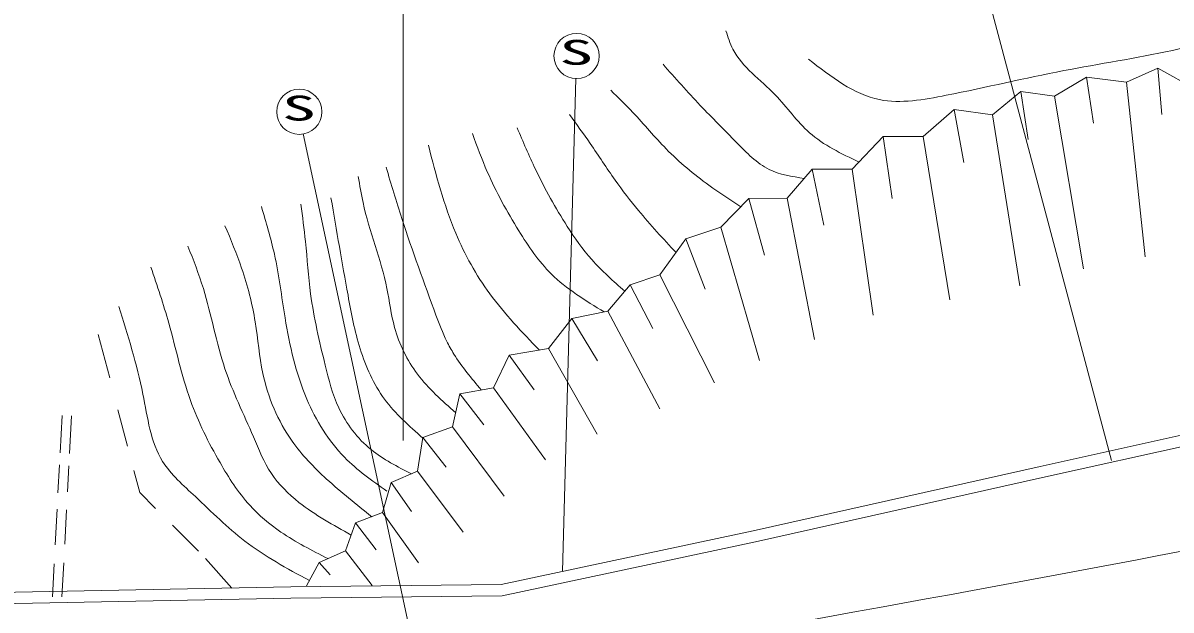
# Model space of a CAD drawing. Units: millimetres, scale not verified. Extents: x 40000 to 680000, y 20000 to 380000.
# Drawn here: x 445180 to 506118, y 299995 to 331170 of the extents above; entities that cross this region are included whole.
import ezdxf
from ezdxf.enums import TextEntityAlignment as Align

# ---------------------------------------------------------------- set-up
doc = ezdxf.new("R2010")
doc.units = ezdxf.units.MM
doc.header["$LTSCALE"] = 1000
for name, color, linetype, lineweight in [('M-BGD', 2, 'Continuous', 13), ('M-TTL', 7, 'Continuous', 13), ('M-TTL-FRAM', 7, 'Continuous', 13), ('M-TTL-LINE', 7, 'Continuous', 13), ('M-TTL-TXT', 7, 'Continuous', 13)]:
    doc.layers.add(name, color=color, linetype=linetype, lineweight=lineweight)
doc.styles.add('ＭＳ ゴシック', font='')
doc.styles.get('ＭＳ ゴシック').set_extended_font_data('MS Gothic')

msp = doc.modelspace()

# ---------------------------------------------------------------- linework, layer by layer
at = {"layer": 'M-BGD'}
for points, knots in [([(477069, 297696), (490238, 300046), (503408, 302396), (516576, 305078), (522827, 306351), (529077, 307699), (535403, 308171), (541428, 308621), (547521, 308276), (553572, 307717), (557576, 307347), (561561, 306883), (565495, 306127), (568260, 305596), (570999, 304921), (573738, 304246)], [0, 0, 0, 0, 1, 1, 1, 2, 2, 2, 3, 3, 3, 4, 4, 4, 5, 5, 5, 5]), ([(379329, 306196), (382377, 304832), (385425, 303468), (388538, 302273), (392801, 300636), (397186, 299315), (401605, 298136), (406015, 296959), (410459, 295922), (414950, 295134), (420309, 294192), (425735, 293603), (431170, 293317), (434624, 293136), (438080, 293077), (441539, 293115), (446104, 293166), (450673, 293387), (455205, 293907), (459255, 294372), (463276, 295076), (467284, 295825), (469900, 296314), (472511, 296823), (475121, 297331)], [0, 0, 0, 0, 1, 1, 1, 2, 2, 2, 3, 3, 3, 4, 4, 4, 5, 5, 5, 6, 6, 6, 7, 7, 7, 8, 8, 8, 8])]:
    msp.add_open_spline(points, degree=3, knots=knots, dxfattribs=at)
at = {"layer": 'M-TTL'}
for p, q in [((503753, 328028), (505423, 328768)), ((505423, 328768), (507499, 327599)), ((505423, 328768), (505630, 326316)), ((499935, 327288), (501629, 328291)), ((501629, 328291), (503753, 328028)), ((501629, 328291), (501999, 325842)), ((503753, 328028), (504750, 318743)), ((496642, 326286), (498145, 327527)), ((498145, 327527), (499935, 327288)), ((498145, 327527), (498529, 324981)), ((499935, 327288), (501479, 318111)), ((492968, 325141), (494614, 326573)), ((494614, 326573), (496642, 326286)), ((494614, 326573), (495123, 323761)), ((496642, 326286), (498097, 317219)), ((489198, 323399), (490844, 325141)), ((490844, 325141), (492968, 325141)), ((490844, 325141), (491322, 321844)), ((492968, 325141), (494380, 316475)), ((485738, 321872), (487074, 323399)), ((487074, 323399), (489198, 323399)), ((487074, 323399), (487683, 320426)), ((489198, 323399), (490311, 315652)), ((482230, 320321), (483710, 321848)), ((483710, 321848), (485738, 321872)), ((483710, 321848), (484540, 318841)), ((485738, 321872), (487202, 314360)), ((480369, 319701), (482230, 320321)), ((482230, 320321), (484270, 313248)), ((478985, 317792), (480369, 319701)), ((480369, 319701), (481390, 317026)), ((477410, 317267), (478985, 317792)), ((478985, 317792), (481894, 312060)), ((476217, 315859), (477410, 317267)), ((477410, 317267), (478614, 314943)), ((474308, 315477), (476217, 315859)), ((476217, 315859), (478987, 310672)), ((473068, 313879), (474308, 315477)), ((474308, 315477), (475677, 313235)), ((449179, 314622), (449782, 312321)), ((470992, 313521), (473068, 313879)), ((473068, 313879), (475652, 309330)), ((470157, 311803), (470992, 313521)), ((470992, 313521), (472313, 311686)), ((467985, 309727), (468367, 311469)), ((468367, 311469), (470157, 311803)), ((468367, 311469), (469636, 309836)), ((470157, 311803), (472922, 307965)), ((447150, 308344), (447254, 310327)), ((447648, 308304), (447753, 310301)), ((450224, 310635), (450731, 308697)), ((499166, 307612), (510922, 310229)), ((466410, 309154), (467985, 309727)), ((467985, 309727), (470723, 306044)), ((499297, 307027), (511052, 309643)), ((466124, 307365), (466410, 309154)), ((466410, 309154), (467639, 307586)), ((447039, 306218), (447116, 307700)), ((447542, 306264), (447615, 307658)), ((451069, 307408), (451377, 306233)), ((464716, 306768), (466124, 307365)), ((466124, 307365), (468549, 304123)), ((483933, 304201), (499166, 307612)), ((464263, 305169), (464716, 306768)), ((464716, 306768), (465794, 305236)), ((484061, 303615), (499297, 307027)), ((451377, 306233), (452215, 305395)), ((446895, 303464), (446993, 305354)), ((447397, 303491), (447492, 305323)), ((462831, 304621), (464263, 305169)), ((464263, 305169), (466173, 302506)), ((453116, 304494), (454497, 303113)), ((462306, 303141), (462831, 304621)), ((462831, 304621), (463931, 303197)), ((470554, 301354), (483933, 304201)), ((470621, 300754), (484061, 303615)), ((460899, 302521), (462306, 303141)), ((462306, 303141), (463720, 301296)), ((446750, 300704), (446841, 302446)), ((447250, 300694), (447345, 302498)), ((454872, 302738), (456275, 301162)), ((460230, 301280), (460899, 302521)), ((460899, 302521), (461493, 301861)), ((426648, 300598), (459394, 301221)), ((459394, 301221), (470554, 301354)), ((426657, 299998), (459403, 300621)), ((459403, 300621), (470621, 300754))]:
    msp.add_line(p, q, dxfattribs=at)
at = {"layer": 'M-TTL-FRAM'}
for points, knots in [([(486875, 329252), (488077, 328313), (489278, 327373), (490646, 327097), (491764, 326873), (492993, 327091), (494187, 327328), (496330, 327754), (498359, 328241), (500420, 328637), (502321, 329002), (504250, 329290), (506193, 329714), (507352, 329967), (508518, 330269), (509502, 330869), (510299, 331354), (510978, 332035), (511657, 332716)], [0, 0, 0, 0, 1, 1, 1, 2, 2, 2, 3, 3, 3, 4, 4, 4, 5, 5, 5, 6, 6, 6, 6]), ([(477123, 316928), (476514, 317463), (475906, 317999), (475372, 318603), (474889, 319149), (474467, 319751), (474070, 320367), (473442, 321342), (472879, 322354), (472382, 323398), (472037, 324123), (471725, 324862), (471413, 325601)], [0, 0, 0, 0, 1, 1, 1, 2, 2, 2, 3, 3, 3, 4, 4, 4, 4]), ([(466405, 309122), (465675, 309769), (464945, 310416), (464376, 311190), (463792, 311984), (463376, 312911), (463078, 313862), (462786, 314795), (462607, 315750), (462434, 316707), (462121, 318430), (461825, 320158), (461528, 321885)], [0, 0, 0, 0, 1, 1, 1, 2, 2, 2, 3, 3, 3, 4, 4, 4, 4]), ([(461370, 302729), (460516, 303164), (459662, 303599), (458870, 304139), (458268, 304550), (457702, 305023), (457213, 305560), (456596, 306238), (456101, 307020), (455640, 307821), (455028, 308886), (454478, 309984), (454068, 311130), (453591, 312462), (453304, 313860), (452921, 315226), (452639, 316232), (452305, 317220), (451970, 318208)], [0, 0, 0, 0, 1, 1, 1, 2, 2, 2, 3, 3, 3, 4, 4, 4, 5, 5, 5, 6, 6, 6, 6])]:
    msp.add_open_spline(points, degree=3, knots=knots, dxfattribs=at)
at = {"layer": 'M-TTL-LINE'}
for points, knots in [([(489562, 323784), (488619, 324231), (487677, 324678), (486926, 325343), (486261, 325931), (485746, 326690), (485106, 327350), (484325, 328154), (483358, 328812), (482866, 329776), (482710, 330082), (482601, 330419), (482493, 330756)], [0, 0, 0, 0, 1, 1, 1, 2, 2, 2, 3, 3, 3, 4, 4, 4, 4]), ([(486652, 322917), (485999, 323015), (485347, 323114), (484782, 323392), (484127, 323714), (483591, 324277), (483060, 324820), (482404, 325490), (481757, 326130), (481128, 326795), (480456, 327503), (479805, 328241), (479153, 328979)], [0, 0, 0, 0, 1, 1, 1, 2, 2, 2, 3, 3, 3, 4, 4, 4, 4]), ([(483283, 321408), (482713, 321780), (482142, 322152), (481590, 322552), (480784, 323134), (480017, 323775), (479321, 324484), (478710, 325107), (478155, 325782), (477557, 326416), (477176, 326820), (476778, 327206), (476380, 327593)], [0, 0, 0, 0, 1, 1, 1, 2, 2, 2, 3, 3, 3, 4, 4, 4, 4]), ([(479845, 318978), (479166, 319709), (478487, 320439), (477851, 321207), (477417, 321731), (477004, 322271), (476612, 322826), (476160, 323464), (475734, 324121), (475290, 324764), (474931, 325284), (474560, 325795), (474188, 326306)], [0, 0, 0, 0, 1, 1, 1, 2, 2, 2, 3, 3, 3, 4, 4, 4, 4]), ([(476038, 315823), (475035, 316430), (474032, 317038), (473219, 317847), (472548, 318515), (472007, 319320), (471501, 320138), (470873, 321151), (470299, 322185), (469827, 323266), (469537, 323930), (469285, 324611), (469033, 325293)], [0, 0, 0, 0, 1, 1, 1, 2, 2, 2, 3, 3, 3, 4, 4, 4, 4]), ([(472594, 313797), (471668, 314757), (470743, 315717), (469959, 316789), (469233, 317782), (468630, 318871), (468152, 320006), (467519, 321510), (467109, 323093), (466698, 324676)], [0, 0, 0, 0, 1, 1, 1, 2, 2, 2, 3, 3, 3, 3]), ([(468148, 310471), (467426, 311112), (466703, 311753), (466125, 312519), (465569, 313256), (465146, 314109), (464904, 315000), (464718, 315680), (464638, 316381), (464498, 317069), (464183, 318614), (463570, 320092), (463230, 321632), (463130, 322087), (463053, 322547), (462977, 323008)], [0, 0, 0, 0, 1, 1, 1, 2, 2, 2, 3, 3, 3, 4, 4, 4, 5, 5, 5, 5]), ([(469508, 311682), (468992, 312296), (468476, 312911), (468053, 313589), (467917, 313807), (467790, 314032), (467676, 314263), (467452, 314714), (467276, 315187), (467100, 315661), (466469, 317362), (465850, 319064), (465294, 320788), (465002, 321692), (464727, 322601), (464453, 323511)], [0, 0, 0, 0, 1, 1, 1, 2, 2, 2, 3, 3, 3, 4, 4, 4, 5, 5, 5, 5]), ([(464495, 306310), (463706, 306866), (462916, 307422), (462247, 308105), (461390, 308979), (460730, 310061), (460246, 311199), (459660, 312577), (459333, 314038), (459091, 315510), (458905, 316642), (458769, 317780), (458524, 318896), (458337, 319746), (458086, 320583), (457836, 321419)], [0, 0, 0, 0, 1, 1, 1, 2, 2, 2, 3, 3, 3, 4, 4, 4, 5, 5, 5, 5]), ([(465807, 307230), (465056, 307608), (464305, 307986), (463658, 308513), (462933, 309102), (462338, 309877), (461942, 310726), (461604, 311451), (461411, 312228), (461221, 313006), (460916, 314257), (460619, 315508), (460449, 316778), (460325, 317703), (460268, 318638), (460173, 319568), (460106, 320231), (460019, 320891), (459933, 321550)], [0, 0, 0, 0, 1, 1, 1, 2, 2, 2, 3, 3, 3, 4, 4, 4, 5, 5, 5, 6, 6, 6, 6]), ([(463697, 304952), (462882, 305599), (462067, 306246), (461298, 306950), (460625, 307565), (459988, 308225), (459462, 308971), (458710, 310039), (458188, 311282), (457915, 312560), (457723, 313463), (457655, 314383), (457508, 315292), (457352, 316260), (457105, 317215), (456787, 318143), (456525, 318909), (456214, 319656), (455903, 320404)], [0, 0, 0, 0, 1, 1, 1, 2, 2, 2, 3, 3, 3, 4, 4, 4, 5, 5, 5, 6, 6, 6, 6]), ([(462603, 303978), (461648, 304506), (460692, 305034), (459831, 305714), (459274, 306154), (458756, 306659), (458366, 307242), (457964, 307842), (457697, 308525), (457410, 309197), (456894, 310403), (456314, 311572), (455903, 312802), (455438, 314190), (455189, 315656), (454756, 317061), (454519, 317827), (454228, 318575), (453936, 319322)], [0, 0, 0, 0, 1, 1, 1, 2, 2, 2, 3, 3, 3, 4, 4, 4, 5, 5, 5, 6, 6, 6, 6]), ([(460382, 301561), (459193, 302206), (458005, 302850), (456951, 303660), (456027, 304369), (455207, 305206), (454330, 306019), (453695, 306607), (453031, 307183), (452593, 307887), (451953, 308914), (451794, 310214), (451544, 311458), (451220, 313071), (450744, 314591), (450267, 316111)], [0, 0, 0, 0, 1, 1, 1, 2, 2, 2, 3, 3, 3, 4, 4, 4, 5, 5, 5, 5]), ([(472107, 287602), (472800, 286938), (473492, 286275), (474166, 285594), (475577, 284169), (476907, 282665), (478421, 281339), (480474, 279541), (482865, 278071), (485473, 277233), (487932, 276442), (490584, 276213), (493151, 276757), (494772, 277100), (496359, 277751), (497554, 278810), (498805, 279917), (499626, 281471), (500546, 282918), (501496, 284414), (502552, 285797), (503343, 287361), (503871, 288404), (504281, 289529), (504988, 290454), (505952, 291714), (507469, 292603), (509035, 292987), (510425, 293328), (511853, 293271), (513247, 293448), (515343, 293714), (517361, 294509), (519302, 295422), (521228, 296329), (523078, 297353), (525061, 298022), (526485, 298503), (527978, 298801), (529404, 299338), (530340, 299691), (531246, 300147), (532201, 300358), (533479, 300641), (534843, 300486), (536183, 300490), (537672, 300495), (539132, 300696), (540592, 300898)], [0, 0, 0, 0, 1, 1, 1, 2, 2, 2, 3, 3, 3, 4, 4, 4, 5, 5, 5, 6, 6, 6, 7, 7, 7, 8, 8, 8, 9, 9, 9, 10, 10, 10, 11, 11, 11, 12, 12, 12, 13, 13, 13, 14, 14, 14, 15, 15, 15, 16, 16, 16, 16])]:
    msp.add_open_spline(points, degree=3, knots=knots, dxfattribs=at)
at = {"layer": 'M-TTL-TXT'}
for p, q in [((465361, 308991), (465361, 348544)), ((495583, 335684), (502960, 307944)), ((473826, 302045), (474533, 328217)), ((465728, 298816), (460057, 325274))]:
    msp.add_line(p, q, dxfattribs=at)
for centre in [(474565, 329417), (459846, 326455)]:
    msp.add_circle(centre, 1200, dxfattribs=at)

# ---------------------------------------------------------------- texts
at = {"layer": 'M-TTL-TXT', "style": 'ＭＳ ゴシック', "width": 2}
for p in [(473647, 328554), (458927, 325592)]:
    msp.add_text('S', height=1320, dxfattribs=at).set_placement(p, align=Align.BOTTOM_LEFT)

doc.saveas('drawing.dxf')
